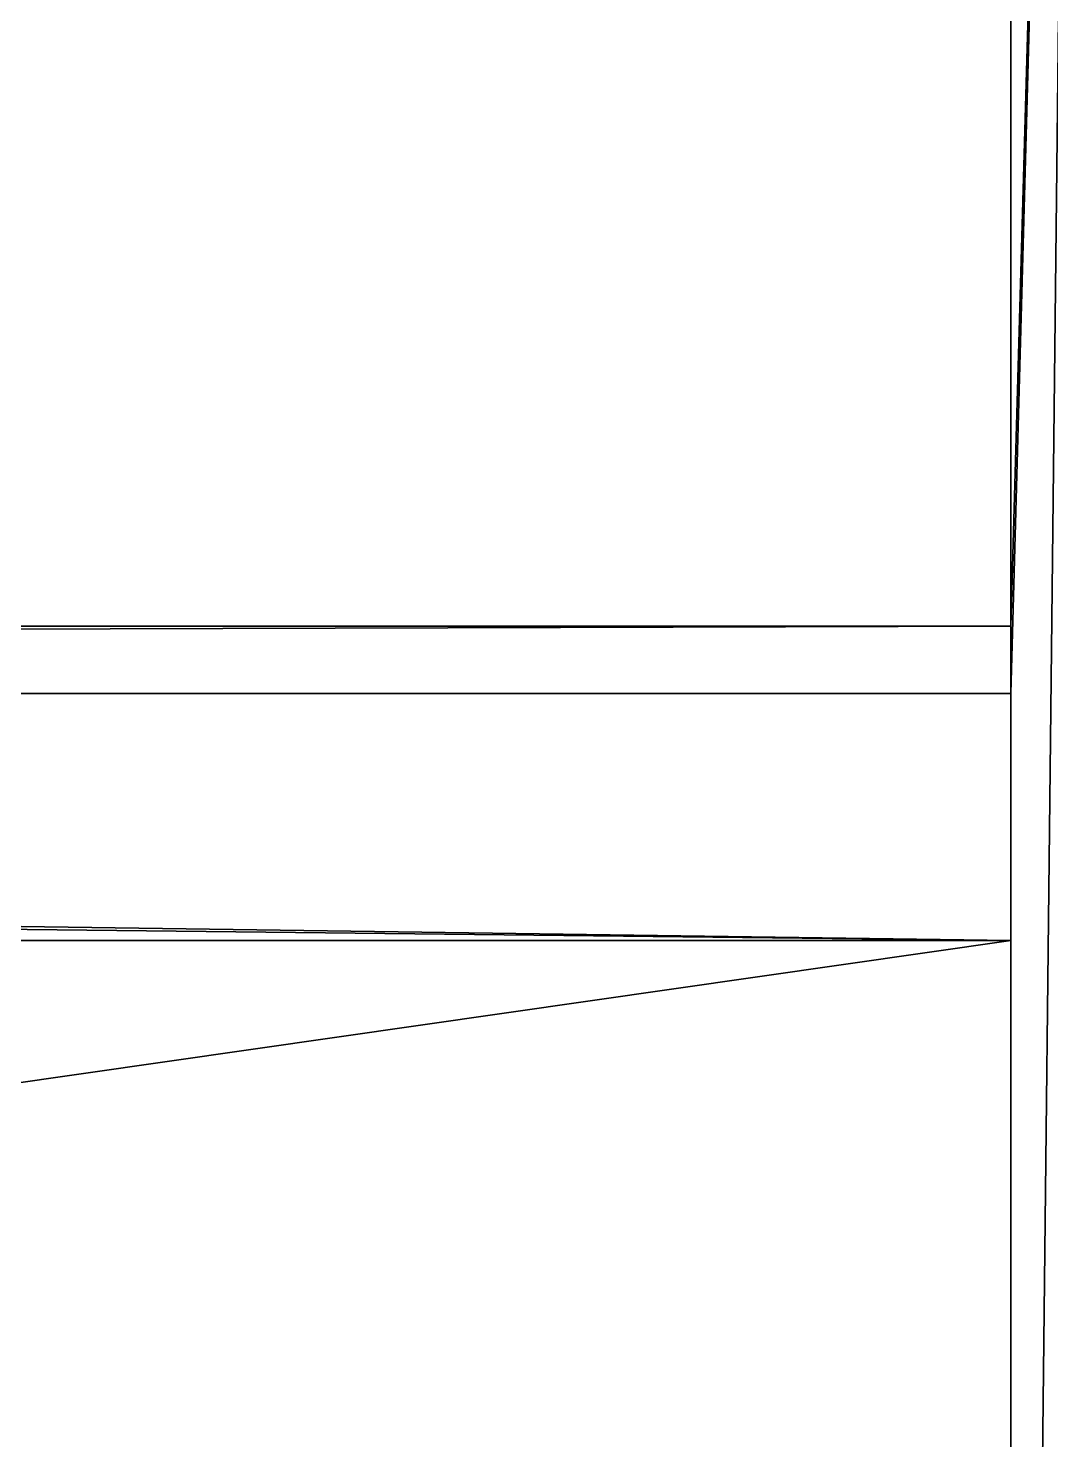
# Model space of a CAD drawing. Extents: x 0 to 2378, y -75 to 4875.
# Drawn here: x 2228.1 to 2273.6, y 1631.3 to 1694.1 of the extents above; entities that cross this region are included whole.
import ezdxf

# ---------------------------------------------------------------- set-up
doc = ezdxf.new("R2010")
doc.units = 0
doc.header["$LTSCALE"] = 25.4
doc.layers.get('0').update_dxf_attribs({"color": 13, "linetype": 'CONTINUOUS'})

# ---------------------------------------------------------------- blocks, each defined once
blk = doc.blocks.new('GROUP_136')
at = {"color": 8}
for p, q in [((997, 273.7), (997, 167.512)), ((997, 164.512, 34.9), (997, 273.7, 34.9)), ((997, 273.7), (997, 167.512)), ((997, 164.512, 34.9), (997, 273.7, 34.9)), ((3, 167.512), (997, 167.512)), ((3, 167.512), (997, 167.512)), ((997, 167.512), (997, 164.512)), ((997, 167.512), (997, 164.512)), ((997, 167.512, 27.883), (997, 167.512)), ((997, 167.512, 27.883), (997, 167.512)), ((3, 164.512), (997, 164.512)), ((997, 164.512, 34.9), (997, 164.512, 32.403)), ((997, 164.512, 32.403), (997, 153.512, 32.403)), ((997, 153.512, 34.9), (997, 164.512, 34.9)), ((997, 164.512), (997, 3)), ((997, 164.512, 32.403), (997, 164.512, 27.883)), ((997, 164.512, 32.403), (997, 153.512, 32.403)), ((997, 164.512, 32.403), (997, 164.512, 27.883)), ((997, 164.512, 34.9), (997, 164.512, 32.403)), ((997, 164.512, 27.883), (997, 164.512)), ((997, 164.512), (997, 3)), ((997, 153.512, 34.9), (997, 164.512, 34.9)), ((3, 153.512, 34.9), (997, 153.512, 34.9)), ((3, 153.512, 34.9), (997, 153.512, 34.9)), ((3, 153.512, 34.9), (997, 153.512, 34.9)), ((997, 153.512, 34.9), (997, 153.512, 32.403)), ((997, 153.512, 34.9), (997, 11.053, 34.9)), ((997, 153.512, 32.403), (997, 153.512, 27.883)), ((997, 153.512, 34.9), (997, 153.512, 32.403)), ((997, 153.512, 32.403), (997, 153.512, 27.883)), ((997, 153.512, 34.9), (997, 11.053, 34.9)), ((997, 153.512, 34.9), (997, 153.512, 32.403)), ((997, 153.512, 32.403), (997, 153.512, 27.883))]:
    blk.add_line(p, q, dxfattribs=at)
at = {"color": 0}
for p, q in [((997, 167.512, 27.883), (3, 167.512, 27.883)), ((997, 167.512, 27.883), (3, 167.512, 27.883)), ((997, 167.512, 27.883), (997, 164.512, 27.883)), ((997, 167.512, 27.883), (997, 164.512, 27.883)), ((997, 164.512, 27.883), (997, 153.512, 27.883)), ((997, 164.512, 27.883), (997, 153.512, 27.883)), ((997, 164.512, 27.883), (997, 153.512, 27.883)), ((997, 153.512, 27.883), (3, 153.512, 27.883)), ((997, 153.512, 27.883), (3, 153.512, 27.883))]:
    blk.add_line(p, q, dxfattribs=at)
at = {"color": 8}
mesh = blk.add_polyface(dxfattribs=at)
corners = [(997, 167.512), (3, 164.512), (3, 167.512), (997, 164.512), (3, 273.7), (0, 3), (0, 273.7), (3, 3)]
mesh.append_faces([[corners[k] for k in face] for face in [(1, 0, 3), (4, 5, 6)]], dxfattribs={"vtx0": -1, "color": 8})
mesh.append_faces([[corners[k] for k in face] for face in [(0, 1, 2), (5, 4, 7), (7, 2, 1)]], dxfattribs={"vtx0": -1, "vtx1": -1, "color": 8})
mesh.append_faces([[corners[k] for k in face] for face in [(7, 4, 2)]], dxfattribs={"vtx0": -1, "vtx2": -1, "color": 8})
mesh = blk.add_polyface(dxfattribs=at)
corners = [(997, 273.7, 34.9), (3, 153.512, 34.9), (3, 273.7, 34.9), (997, 153.512, 34.9), (997, 164.512, 34.9)]
mesh.append_faces([[corners[k] for k in face] for face in [(0, 1, 2), (3, 0, 4)]], dxfattribs={"vtx0": -1, "color": 8})
mesh.append_faces([[corners[k] for k in face] for face in [(1, 0, 3)]], dxfattribs={"vtx0": -1, "vtx1": -1, "color": 8})
mesh = blk.add_polyface(dxfattribs=at)
corners = [(1000, 273.7), (997, 167.512), (997, 273.7), (997, 164.512), (997, 3), (1000, 3)]
mesh.append_faces([[corners[k] for k in face] for face in [(0, 1, 2), (4, 0, 5)]], dxfattribs={"vtx0": -1, "color": 8})
mesh.append_faces([[corners[k] for k in face] for face in [(1, 0, 3), (3, 0, 4)]], dxfattribs={"vtx0": -1, "vtx1": -1, "color": 8})
mesh = blk.add_polyface(dxfattribs=at)
corners = [(997, 273.7, 34.9), (997, 164.512, 32.403), (997, 164.512, 34.9), (997, 164.512, 27.883), (997, 167.512, 27.883), (997, 167.512), (997, 273.7)]
mesh.append_faces([[corners[k] for k in face] for face in [(0, 1, 2), (5, 0, 6)]], dxfattribs={"vtx0": -1, "color": 8})
mesh.append_faces([[corners[k] for k in face] for face in [(1, 0, 3), (3, 0, 4), (4, 0, 5)]], dxfattribs={"vtx0": -1, "vtx1": -1, "color": 8})
mesh = blk.add_polyface(dxfattribs=at)
corners = [(1000, 270.7, 37.9), (0, 32.662, 37.9), (0, 270.7, 37.9), (0, 5.121, 37.9), (1000, 5.121, 37.9)]
mesh.append_faces([[corners[k] for k in face] for face in [(0, 1, 2), (3, 0, 4)]], dxfattribs={"vtx0": -1, "color": 8})
mesh.append_faces([[corners[k] for k in face] for face in [(1, 0, 3)]], dxfattribs={"vtx0": -1, "vtx1": -1, "color": 8})
mesh = blk.add_polyface(dxfattribs=at)
corners = [(3, 167.512, 27.883), (997, 167.512), (3, 167.512), (997, 167.512, 27.883)]
mesh.append_faces([[corners[k] for k in face] for face in [(0, 1, 2), (1, 0, 3)]], dxfattribs={"vtx0": -1, "color": 8})
mesh = blk.add_polyface(dxfattribs=at)
corners = [(997, 153.512, 27.883), (3, 164.512, 27.883), (3, 153.512, 27.883), (3, 167.512, 27.883), (997, 167.512, 27.883), (997, 164.512, 27.883)]
mesh.append_faces([[corners[k] for k in face] for face in [(0, 1, 2), (4, 0, 5)]], dxfattribs={"vtx0": -1, "color": 8})
mesh.append_faces([[corners[k] for k in face] for face in [(1, 0, 3), (3, 0, 4)]], dxfattribs={"vtx0": -1, "vtx1": -1, "color": 8})
mesh = blk.add_polyface(dxfattribs=at)
corners = [(997, 164.512, 34.9), (997, 153.512, 32.403), (997, 153.512, 34.9), (997, 164.512, 32.403)]
mesh.append_faces([[corners[k] for k in face] for face in [(0, 1, 2), (1, 0, 3)]], dxfattribs={"vtx0": -1, "color": 8})
mesh = blk.add_polyface(dxfattribs=at)
corners = [(997, 164.512, 32.403), (997, 153.512, 27.883), (997, 153.512, 32.403), (997, 164.512, 27.883)]
mesh.append_faces([[corners[k] for k in face] for face in [(0, 1, 2), (1, 0, 3)]], dxfattribs={"vtx0": -1, "color": 8})
mesh = blk.add_polyface(dxfattribs=at)
corners = [(997, 11.053, 34.9), (997, 3), (997, 3, 26.847), (997, 164.512), (997, 153.512, 27.883), (997, 153.512, 34.9), (997, 153.512, 32.403), (997, 164.512, 27.883)]
mesh.append_faces([[corners[k] for k in face] for face in [(0, 1, 2), (4, 5, 6), (3, 4, 7)]], dxfattribs={"vtx0": -1, "color": 8})
mesh.append_faces([[corners[k] for k in face] for face in [(1, 0, 3)]], dxfattribs={"vtx0": -1, "vtx1": -1, "color": 8})
mesh.append_faces([[corners[k] for k in face] for face in [(3, 0, 4)]], dxfattribs={"vtx0": -1, "vtx1": -1, "vtx2": -1, "color": 8})
mesh.append_faces([[corners[k] for k in face] for face in [(4, 0, 5)]], dxfattribs={"vtx0": -1, "vtx2": -1, "color": 8})
mesh = blk.add_polyface(dxfattribs=at)
corners = [(997, 153.512, 34.9), (3, 11.053, 34.9), (3, 153.512, 34.9), (997, 11.053, 34.9)]
mesh.append_faces([[corners[k] for k in face] for face in [(0, 1, 2), (1, 0, 3)]], dxfattribs={"vtx0": -1, "color": 8})
mesh = blk.add_polyface(dxfattribs=at)
corners = [(3, 153.512, 34.9), (997, 153.512, 27.883), (3, 153.512, 27.883), (997, 153.512, 32.403), (997, 153.512, 34.9)]
mesh.append_faces([[corners[k] for k in face] for face in [(0, 1, 2), (3, 0, 4)]], dxfattribs={"vtx0": -1, "color": 8})
mesh.append_faces([[corners[k] for k in face] for face in [(1, 0, 3)]], dxfattribs={"vtx0": -1, "vtx1": -1, "color": 8})
blk = doc.blocks.new('GROUP_140')
at = {"color": 0}
blk.add_blockref('GROUP_136', (0, 0, 24.3), dxfattribs=at)
blk = doc.blocks.new('GROUP_168')
at = {"color": 8}
blk.add_blockref('GROUP_140', (18, 0, -24.3), dxfattribs=at)
blk = doc.blocks.new('GROUP_2')
at = {"color": 0}
for p in [(1257, 1575, 6556.372), (1257, 1575, 3389.373)]:
    blk.add_blockref('GROUP_168', p, dxfattribs=at)
blk = doc.blocks.new('GROUP_39')
at = {"color": 0}
blk.add_blockref('GROUP_2', (0, 0), dxfattribs=at)

msp = doc.modelspace()

# ---------------------------------------------------------------- block references
at = {"color": 0}
msp.add_blockref('GROUP_39', (-0.17, -75), dxfattribs=at)

doc.saveas('drawing.dxf')
